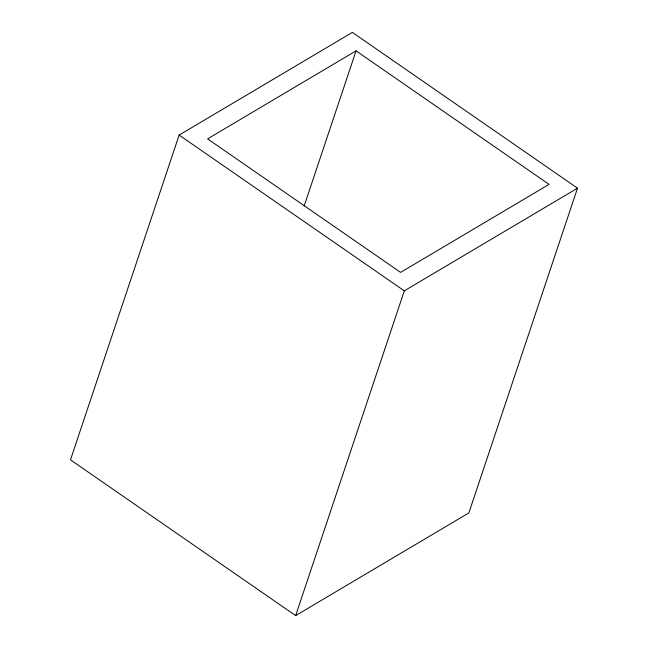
<?xml version="1.0" encoding="UTF-8"?>
<svg xmlns="http://www.w3.org/2000/svg" width="648" height="648" viewBox="0 0 648 648"><rect width="100%" height="100%" fill="white"/><g stroke="black" fill="none" stroke-linecap="round" stroke-linejoin="round"><path stroke-width="0.97" d="M179.148 135.076L70.486 459.829L295.65 615.6L468.852 512.924L577.514 188.171L352.35 32.4L179.148 135.076L404.312 290.847L577.514 188.171M304.139 206.056L356.06 50.86L549.059 184.38L400.594 272.387L207.603 138.866L356.06 50.86M295.65 615.6L404.312 290.847"/></g></svg>
